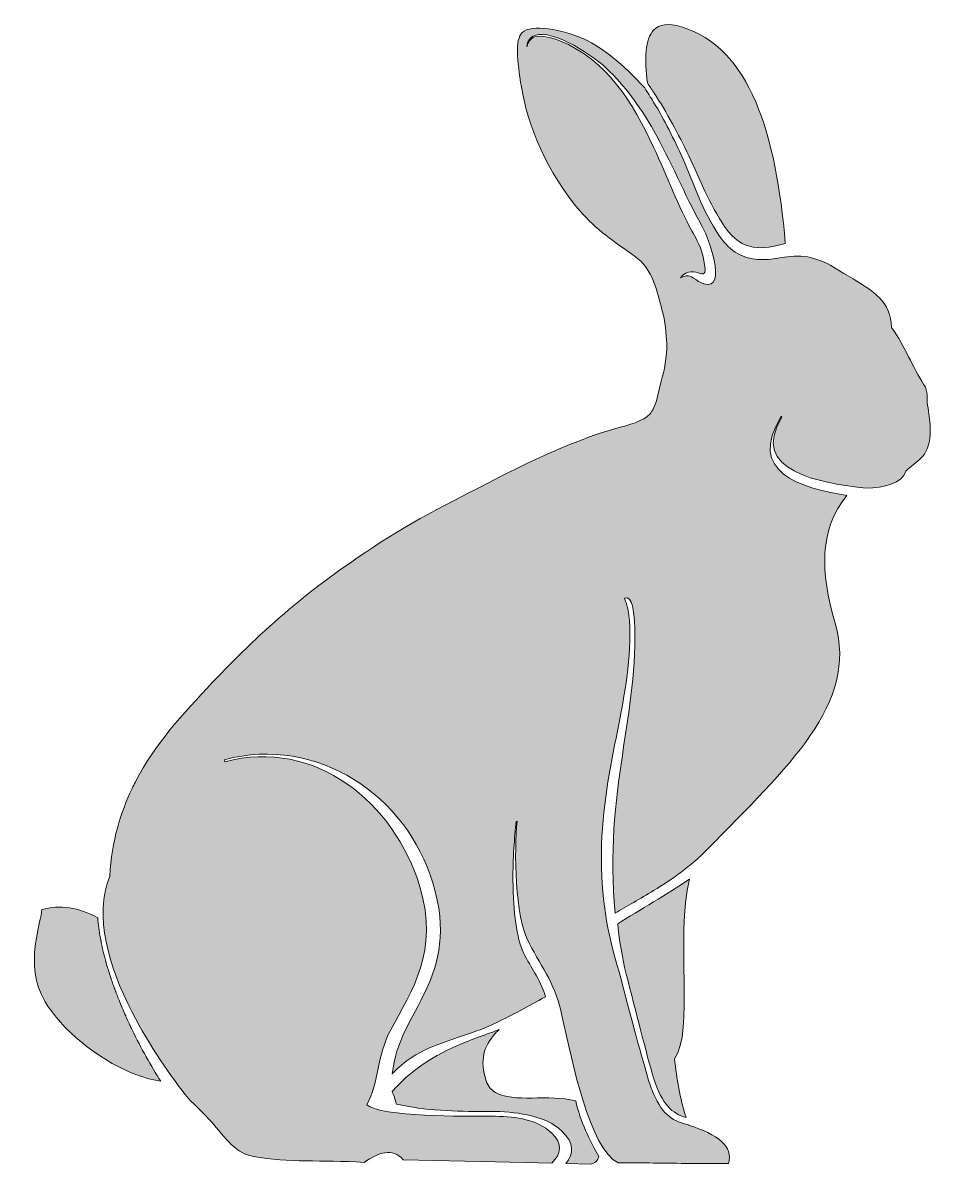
# Model space of a CAD drawing. Header units: inches. Extents: x -2 to 737, y -1000 to -384.
# Drawn here: x 559.3 to 631.1, y -894.9 to -804.5 of the extents above; entities that cross this region are included whole.
import ezdxf

# ---------------------------------------------------------------- set-up
doc = ezdxf.new("R2010")
doc.units = ezdxf.units.IN
doc.header["$MEASUREMENT"] = 0
doc.layers.add('Layer 1', color=7, linetype='Continuous')

# ---------------------------------------------------------------- blocks, each defined once
blk = doc.blocks.new('block 24')
at = {"layer": 'Layer 1', "true_color": 0x231f20}
h = blk.add_hatch(color=179, dxfattribs=at)
h.dxf.hatch_style = 2
edge = h.paths.add_edge_path()
edge.add_spline(control_points=[(630.921, -834.817), (630.822, -834.311), (631.017, -833.741), (630.646, -833.19), (629.708, -831.787), (629.19, -830.196), (628.082, -828.654), (628.009, -826.631), (626.713, -825.804), (624.677, -824.601), (623.664, -824.003), (622.923, -823.447), (621.744, -823.142), (620.167, -822.735), (619.017, -823.382), (617.475, -823.274), (616.382, -823.198), (615.35, -822.717), (614.458, -821.425), (613.09, -819.44), (612.419, -817.271), (611.538, -815.288), (610.856, -813.75), (610.12, -812.274), (609.234, -810.811), (609.01, -810.438), (608.775, -810.066), (608.529, -809.695), (606.775, -807.769), (605.206, -806.518), (603.769, -805.845), (602.04, -805.035), (599.5, -804.648), (598.841, -805.301), (598.23, -805.906), (598.432, -807.525), (598.769, -809.613), (599.262, -812.681), (600.815, -816.434), (603.429, -819.461), (604.618, -820.837), (606.203, -821.957), (607.696, -822.981), (608.47, -823.511), (608.922, -824.238), (609.234, -825.011), (609.534, -825.754), (609.704, -826.54), (609.899, -827.237), (610.172, -828.216), (610.243, -829.13), (610.277, -829.939), (610.321, -830.978), (610.059, -832.101), (609.843, -832.901), (609.662, -833.574), (609.526, -834.42), (609.234, -835.045), (609.154, -835.217), (609.064, -835.373), (608.955, -835.503), (608.454, -836.109), (607.163, -836.403), (606.398, -836.612), (604.214, -837.209), (601.201, -838.36), (596.904, -840.569), (596.904, -840.569), (596.713, -840.667), (596.713, -840.667), (593.208, -842.467), (589.463, -844.341), (586.534, -846.409), (581.807, -849.477), (577.857, -852.994), (574.294, -856.781), (571.913, -859.313), (569.744, -861.628), (568.208, -864.629), (568.118, -864.804), (568.03, -864.981), (567.944, -865.162), (567.023, -867.088), (566.333, -869.293), (566.181, -872.097), (564.897, -875.227), (566.085, -879.246), (567.944, -882.874), (569.309, -885.537), (571.034, -887.989), (572.406, -889.718), (572.931, -890.23), (573.466, -890.755), (573.969, -891.282), (575.178, -892.548), (575.891, -893.981), (577.567, -894.294), (580.385, -894.82), (582.862, -894.55), (586.324, -894.765), (587.455, -893.981), (588.531, -893.581), (589.412, -894.555), (589.412, -894.555), (596.713, -894.728), (596.713, -894.728), (596.713, -894.728), (601.178, -894.833), (601.178, -894.833), (601.916, -894.076), (602.08, -893.307), (601.14, -892.422), (600.03, -891.376), (598.387, -891.145), (596.713, -891.113), (596.483, -891.108), (596.256, -891.108), (596.029, -891.109), (594.496, -891.118), (587.589, -891.158), (586.528, -890.211), (587.503, -888.392), (587.314, -886.31), (588.418, -884.266), (590.094, -881.161), (592.268, -878.072), (590.728, -872.945), (588.726, -866.287), (582.458, -861.134), (575.276, -863.05), (575.276, -863.05), (575.245, -862.881), (575.245, -862.881), (582.632, -860.909), (589.7, -865.782), (591.76, -872.634), (594.04, -880.211), (589.041, -882.721), (588.542, -887.747), (590.466, -885.712), (592.584, -885.328), (595.228, -884.359), (595.767, -884.156), (596.256, -883.948), (596.713, -883.737), (598.127, -883.085), (599.248, -882.396), (600.687, -881.663), (600.152, -880.057), (599.556, -879.44), (598.937, -878.162), (598.375, -877), (598.14, -874.986), (598.102, -872.434), (598.077, -870.726), (598.226, -868.993), (598.346, -867.784), (598.346, -867.784), (598.425, -867.754), (598.425, -867.754), (598.195, -870.058), (598.228, -875.257), (599.372, -877.408), (600.421, -879.381), (601.608, -880.945), (601.971, -883.131), (602.8, -886.767), (604.146, -893.638), (606.427, -894.81), (607.39, -894.803), (608.319, -894.807), (609.234, -894.815), (611.198, -894.834), (613.101, -894.871), (615.169, -894.855), (615.564, -893.504), (614.338, -892.54), (612.01, -891.818), (612.01, -891.818), (611.999, -891.787), (611.999, -891.787), (610.862, -891.543), (609.971, -891.053), (609.234, -889.342), (609.066, -888.953), (608.907, -888.501), (608.754, -887.972), (608.2, -886.067), (607.254, -882.636), (606.517, -879.69), (605.516, -876.521), (605.068, -873.643), (605.105, -870.248), (605.179, -863.239), (607.669, -857.689), (607.329, -851.893), (607.293, -851.301), (607.166, -850.783), (606.994, -850.253), (606.994, -850.253), (606.941, -850.085), (606.941, -850.085), (607.606, -849.863), (607.682, -851.368), (607.711, -851.87), (608.131, -859.011), (605.265, -865.461), (606.194, -875.037), (607.124, -874.478), (608.17, -873.899), (609.234, -873.244), (610.694, -872.349), (612.192, -871.312), (613.485, -869.986), (619.871, -863.442), (625.475, -858.458), (623.61, -852.082), (622.409, -847.973), (622.359, -844.653), (624.539, -841.955), (620.813, -841.347), (616.6, -840.143), (619.349, -835.692), (619.349, -835.692), (619.397, -835.769), (619.397, -835.769), (616.757, -840.045), (622.389, -840.964), (626.079, -841.393), (627.428, -841.36), (628.972, -840.988), (629.199, -840.043), (629.943, -839.256), (631.038, -839.053), (631.137, -837.102), (631.137, -837.102), (631.137, -836.487), (631.137, -836.487), (631.114, -836.018), (631.047, -835.468), (630.921, -834.817)], knot_values=[0, 0, 0, 0, 1, 1, 1, 2, 2, 2, 3, 3, 3, 4, 4, 4, 5, 5, 5, 6, 6, 6, 7, 7, 7, 8, 8, 8, 9, 9, 9, 10, 10, 10, 11, 11, 11, 12, 12, 12, 13, 13, 13, 14, 14, 14, 15, 15, 15, 16, 16, 16, 17, 17, 17, 18, 18, 18, 19, 19, 19, 20, 20, 20, 21, 21, 21, 22, 22, 22, 23, 23, 23, 24, 24, 24, 25, 25, 25, 26, 26, 26, 27, 27, 27, 28, 28, 28, 29, 29, 29, 30, 30, 30, 31, 31, 31, 32, 32, 32, 33, 33, 33, 34, 34, 34, 35, 35, 35, 36, 36, 36, 37, 37, 37, 38, 38, 38, 39, 39, 39, 40, 40, 40, 41, 41, 41, 42, 42, 42, 43, 43, 43, 44, 44, 44, 45, 45, 45, 46, 46, 46, 47, 47, 47, 48, 48, 48, 49, 49, 49, 50, 50, 50, 51, 51, 51, 52, 52, 52, 53, 53, 53, 54, 54, 54, 55, 55, 55, 56, 56, 56, 57, 57, 57, 58, 58, 58, 59, 59, 59, 60, 60, 60, 61, 61, 61, 62, 62, 62, 63, 63, 63, 64, 64, 64, 65, 65, 65, 66, 66, 66, 67, 67, 67, 68, 68, 68, 69, 69, 69, 70, 70, 70, 71, 71, 71, 72, 72, 72, 73, 73, 73, 74, 74, 74, 75, 75, 75, 76, 76, 76, 77, 77, 77, 78, 78, 78, 79, 79, 79, 80, 80, 80, 80], degree=3, periodic=1)
edge = h.paths.add_edge_path()
edge.add_spline(control_points=[(612.803, -825.01), (612.092, -824.612), (612.138, -824.405), (611.366, -824.73), (612.484, -823.3), (613.789, -825.779), (613.149, -823.068), (612.904, -822.029), (612.478, -821.403), (612.291, -821.062), (611.213, -819.099), (610.314, -816.71), (609.234, -814.384), (607.594, -810.855), (605.54, -807.474), (601.807, -805.963), (601.354, -805.78), (600.313, -805.49), (599.816, -805.654), (599.523, -805.75), (599.25, -806.132), (599.231, -806.39), (599.231, -806.39), (599.191, -806.405), (599.191, -806.405), (599.223, -806.013), (599.451, -805.684), (599.827, -805.544), (601.287, -804.996), (604.606, -807.221), (605.756, -808.382), (607.241, -809.882), (608.321, -811.444), (609.234, -813.052), (610.619, -815.491), (611.626, -818.04), (613.09, -820.662), (613.753, -821.851), (615.217, -826.358), (612.803, -825.01)], knot_values=[0, 0, 0, 0, 1, 1, 1, 2, 2, 2, 3, 3, 3, 4, 4, 4, 5, 5, 5, 6, 6, 6, 7, 7, 7, 8, 8, 8, 9, 9, 9, 10, 10, 10, 11, 11, 11, 12, 12, 12, 13, 13, 13, 13], degree=3, periodic=1)
h = blk.add_hatch(color=179, dxfattribs=at)
h.dxf.hatch_style = 2
edge = h.paths.add_edge_path()
edge.add_spline(control_points=[(609.234, -810.03), (610.325, -811.7), (611.181, -813.333), (612.016, -815.071), (612.876, -816.856), (613.615, -818.874), (614.903, -820.738), (616.246, -822.686), (617.92, -822.528), (619.661, -822.007), (618.946, -813.343), (616.873, -806.494), (611.448, -804.862), (610.382, -804.541), (609.675, -804.665), (609.234, -805.123), (608.546, -805.84), (608.506, -807.373), (608.747, -809.302), (608.915, -809.546), (609.077, -809.788), (609.234, -810.03)], knot_values=[0, 0, 0, 0, 1, 1, 1, 2, 2, 2, 3, 3, 3, 4, 4, 4, 5, 5, 5, 6, 6, 6, 7, 7, 7, 7], degree=3, periodic=1)
h = blk.add_hatch(color=179, dxfattribs=at)
h.dxf.hatch_style = 2
edge = h.paths.add_edge_path()
edge.add_spline(control_points=[(609.234, -874.143), (608.242, -874.753), (607.275, -875.333), (606.396, -875.874), (606.475, -877.027), (606.717, -878.141), (606.924, -879.333), (607.673, -882.166), (608.535, -885.684), (609.123, -887.707), (609.159, -887.835), (609.198, -887.958), (609.234, -888.076), (609.914, -890.209), (610.715, -890.894), (611.804, -891.216), (611.307, -889.662), (611.084, -888.108), (610.887, -886.555), (612.469, -884.397), (610.954, -877.025), (612.071, -872.342), (611.139, -872.965), (610.174, -873.567), (609.234, -874.143)], knot_values=[0, 0, 0, 0, 1, 1, 1, 2, 2, 2, 3, 3, 3, 4, 4, 4, 5, 5, 5, 6, 6, 6, 7, 7, 7, 8, 8, 8, 8], degree=3, periodic=1)
h = blk.add_hatch(color=179, dxfattribs=at)
h.dxf.hatch_style = 2
edge = h.paths.add_edge_path()
edge.add_spline(control_points=[(567.765, -883.891), (567.765, -883.891), (567.763, -883.888), (567.763, -883.888), (567.763, -883.888), (567.728, -883.815), (567.728, -883.815), (567.728, -883.815), (567.709, -883.774), (567.709, -883.774), (567.709, -883.774), (567.658, -883.661), (567.658, -883.661), (567.658, -883.661), (567.633, -883.607), (567.633, -883.607), (567.633, -883.607), (567.604, -883.548), (567.604, -883.548), (567.604, -883.548), (567.585, -883.505), (567.585, -883.505), (567.585, -883.505), (567.501, -883.32), (567.501, -883.32), (567.501, -883.32), (567.451, -883.205), (567.451, -883.205), (567.451, -883.205), (567.444, -883.191), (567.444, -883.191), (567.444, -883.191), (567.436, -883.172), (567.436, -883.172), (567.436, -883.172), (567.377, -883.041), (567.377, -883.041), (567.216, -882.674), (567.06, -882.303), (566.911, -881.931), (566.911, -881.931), (566.907, -881.921), (566.907, -881.921), (566.907, -881.921), (566.821, -881.708), (566.821, -881.708), (566.821, -881.708), (566.817, -881.696), (566.817, -881.696), (566.76, -881.547), (566.7, -881.397), (566.645, -881.247), (566.645, -881.247), (566.637, -881.228), (566.637, -881.228), (566.637, -881.228), (566.593, -881.11), (566.593, -881.11), (566.551, -880.993), (566.507, -880.877), (566.465, -880.759), (566.465, -880.759), (566.463, -880.755), (566.463, -880.755), (566.414, -880.614), (566.364, -880.473), (566.316, -880.331), (566.316, -880.331), (566.284, -880.235), (566.284, -880.235), (566.284, -880.235), (566.274, -880.206), (566.274, -880.206), (566.274, -880.206), (566.261, -880.17), (566.261, -880.17), (566.261, -880.17), (566.223, -880.052), (566.223, -880.052), (566.223, -880.052), (566.221, -880.045), (566.221, -880.045), (566.221, -880.045), (566.15, -879.831), (566.15, -879.831), (566.15, -879.831), (566.144, -879.812), (566.144, -879.812), (566.108, -879.696), (566.072, -879.58), (566.037, -879.465), (566.037, -879.465), (566.001, -879.348), (566.001, -879.348), (566.001, -879.348), (566.001, -879.347), (566.001, -879.347), (565.967, -879.232), (565.932, -879.116), (565.9, -879.001), (565.9, -879.001), (565.898, -878.996), (565.898, -878.996), (565.898, -878.996), (565.877, -878.92), (565.877, -878.92), (565.877, -878.92), (565.865, -878.879), (565.865, -878.879), (565.865, -878.879), (565.863, -878.869), (565.863, -878.869), (565.823, -878.725), (565.785, -878.582), (565.747, -878.439), (565.747, -878.439), (565.73, -878.364), (565.73, -878.364), (565.697, -878.239), (565.667, -878.113), (565.636, -877.988), (565.636, -877.988), (565.621, -877.924), (565.621, -877.924), (565.594, -877.807), (565.569, -877.691), (565.544, -877.574), (565.544, -877.574), (565.518, -877.45), (565.518, -877.45), (565.518, -877.45), (565.516, -877.44), (565.516, -877.44), (565.516, -877.44), (565.502, -877.374), (565.502, -877.374), (565.502, -877.374), (565.479, -877.261), (565.479, -877.261), (565.479, -877.261), (565.474, -877.232), (565.474, -877.232), (565.474, -877.232), (565.458, -877.147), (565.458, -877.147), (565.458, -877.147), (565.435, -877.033), (565.435, -877.033), (565.435, -877.033), (565.435, -877.025), (565.435, -877.025), (565.435, -877.025), (565.428, -876.992), (565.428, -876.992), (565.33, -876.451), (565.26, -875.921), (565.221, -875.405), (563.727, -874.566), (562.201, -874.351), (560.783, -874.743), (560.819, -875.675), (559.289, -879.098), (561.048, -882.04), (562.338, -884.2), (565.13, -886.542), (567.944, -887.691), (568.709, -888.003), (569.475, -888.228), (570.212, -888.336), (569.446, -887.144), (568.661, -885.752), (567.944, -884.267), (567.883, -884.142), (567.824, -884.017), (567.765, -883.891)], knot_values=[0, 0, 0, 0, 1, 1, 1, 2, 2, 2, 3, 3, 3, 4, 4, 4, 5, 5, 5, 6, 6, 6, 7, 7, 7, 8, 8, 8, 9, 9, 9, 10, 10, 10, 11, 11, 11, 12, 12, 12, 13, 13, 13, 14, 14, 14, 15, 15, 15, 16, 16, 16, 17, 17, 17, 18, 18, 18, 19, 19, 19, 20, 20, 20, 21, 21, 21, 22, 22, 22, 23, 23, 23, 24, 24, 24, 25, 25, 25, 26, 26, 26, 27, 27, 27, 28, 28, 28, 29, 29, 29, 30, 30, 30, 31, 31, 31, 32, 32, 32, 33, 33, 33, 34, 34, 34, 35, 35, 35, 36, 36, 36, 37, 37, 37, 38, 38, 38, 39, 39, 39, 40, 40, 40, 41, 41, 41, 42, 42, 42, 43, 43, 43, 44, 44, 44, 45, 45, 45, 46, 46, 46, 47, 47, 47, 48, 48, 48, 49, 49, 49, 50, 50, 50, 51, 51, 51, 52, 52, 52, 53, 53, 53, 54, 54, 54, 55, 55, 55, 56, 56, 56, 57, 57, 57, 58, 58, 58, 58], degree=3, periodic=1)
h = blk.add_hatch(color=179, dxfattribs=at)
h.dxf.hatch_style = 2
edge = h.paths.add_edge_path()
edge.add_spline(control_points=[(596.713, -889.229), (596.38, -889.026), (596.128, -888.734), (595.985, -888.309), (595.442, -886.696), (595.788, -885.528), (596.713, -884.539), (596.804, -884.44), (596.902, -884.345), (597.005, -884.25), (597.005, -884.25), (596.713, -884.358), (596.713, -884.358), (596.281, -884.517), (595.849, -884.673), (595.415, -884.832), (592.733, -885.814), (590.378, -887.016), (588.527, -889.162), (588.651, -889.409), (588.768, -889.737), (588.875, -890.144), (591.12, -890.667), (593.604, -890.749), (595.891, -890.728), (596.157, -890.725), (596.432, -890.727), (596.713, -890.733), (598.602, -890.785), (600.727, -891.105), (601.933, -892.255), (602.965, -893.238), (602.951, -894.058), (602.283, -894.86), (602.283, -894.86), (604.22, -894.906), (604.22, -894.906), (604.606, -894.851), (604.83, -894.583), (604.898, -894.286), (604.212, -893.108), (603.408, -891.436), (603.072, -889.9), (600.947, -889.323), (598.115, -890.081), (596.713, -889.229)], knot_values=[0, 0, 0, 0, 1, 1, 1, 2, 2, 2, 3, 3, 3, 4, 4, 4, 5, 5, 5, 6, 6, 6, 7, 7, 7, 8, 8, 8, 9, 9, 9, 10, 10, 10, 11, 11, 11, 12, 12, 12, 13, 13, 13, 14, 14, 14, 15, 15, 15, 15], degree=3, periodic=1)
at = {"layer": 'Layer 1', "lineweight": 0}
for points, knots in [([(630.921, -834.817), (630.822, -834.311), (631.017, -833.741), (630.646, -833.19), (629.708, -831.787), (629.19, -830.196), (628.082, -828.654), (628.009, -826.631), (626.713, -825.804), (624.677, -824.601), (623.664, -824.003), (622.923, -823.447), (621.744, -823.142), (620.167, -822.735), (619.017, -823.382), (617.475, -823.274), (616.382, -823.198), (615.35, -822.717), (614.458, -821.425), (613.09, -819.44), (612.419, -817.271), (611.538, -815.288), (610.856, -813.75), (610.12, -812.274), (609.234, -810.811), (609.01, -810.438), (608.775, -810.066), (608.529, -809.695), (606.775, -807.769), (605.206, -806.518), (603.769, -805.845), (602.04, -805.035), (599.5, -804.648), (598.841, -805.301), (598.23, -805.906), (598.432, -807.525), (598.769, -809.613), (599.262, -812.681), (600.815, -816.434), (603.429, -819.461), (604.618, -820.837), (606.203, -821.957), (607.696, -822.981), (608.47, -823.511), (608.922, -824.238), (609.234, -825.011), (609.534, -825.754), (609.704, -826.54), (609.899, -827.237), (610.172, -828.216), (610.243, -829.13), (610.277, -829.939), (610.321, -830.978), (610.059, -832.101), (609.843, -832.901), (609.662, -833.574), (609.526, -834.42), (609.234, -835.045), (609.154, -835.217), (609.064, -835.373), (608.955, -835.503), (608.454, -836.109), (607.163, -836.403), (606.398, -836.612), (604.214, -837.209), (601.201, -838.36), (596.904, -840.569), (596.904, -840.569), (596.713, -840.667), (596.713, -840.667), (593.208, -842.467), (589.463, -844.341), (586.534, -846.409), (581.807, -849.477), (577.857, -852.994), (574.294, -856.781), (571.913, -859.313), (569.744, -861.628), (568.208, -864.629), (568.118, -864.804), (568.03, -864.981), (567.944, -865.162), (567.023, -867.088), (566.333, -869.293), (566.181, -872.097), (564.897, -875.227), (566.085, -879.246), (567.944, -882.874), (569.309, -885.537), (571.034, -887.989), (572.406, -889.718), (572.931, -890.23), (573.466, -890.755), (573.969, -891.282), (575.178, -892.548), (575.891, -893.981), (577.567, -894.294), (580.385, -894.82), (582.862, -894.55), (586.324, -894.765), (587.455, -893.981), (588.531, -893.581), (589.412, -894.555), (589.412, -894.555), (596.713, -894.728), (596.713, -894.728), (596.713, -894.728), (601.178, -894.833), (601.178, -894.833), (601.916, -894.076), (602.08, -893.307), (601.14, -892.422), (600.03, -891.376), (598.387, -891.145), (596.713, -891.113), (596.483, -891.108), (596.256, -891.108), (596.029, -891.109), (594.496, -891.118), (587.589, -891.158), (586.528, -890.211), (587.503, -888.392), (587.314, -886.31), (588.418, -884.266), (590.094, -881.161), (592.268, -878.072), (590.728, -872.945), (588.726, -866.287), (582.458, -861.134), (575.276, -863.05), (575.276, -863.05), (575.245, -862.881), (575.245, -862.881), (582.632, -860.909), (589.7, -865.782), (591.76, -872.634), (594.04, -880.211), (589.041, -882.721), (588.542, -887.747), (590.466, -885.712), (592.584, -885.328), (595.228, -884.359), (595.767, -884.156), (596.256, -883.948), (596.713, -883.737), (598.127, -883.085), (599.248, -882.396), (600.687, -881.663), (600.152, -880.057), (599.556, -879.44), (598.937, -878.162), (598.375, -877), (598.14, -874.986), (598.102, -872.434), (598.077, -870.726), (598.226, -868.993), (598.346, -867.784), (598.346, -867.784), (598.425, -867.754), (598.425, -867.754), (598.195, -870.058), (598.228, -875.257), (599.372, -877.408), (600.421, -879.381), (601.608, -880.945), (601.971, -883.131), (602.8, -886.767), (604.146, -893.638), (606.427, -894.81), (607.39, -894.803), (608.319, -894.807), (609.234, -894.815), (611.198, -894.834), (613.101, -894.871), (615.169, -894.855), (615.564, -893.504), (614.338, -892.54), (612.01, -891.818), (612.01, -891.818), (611.999, -891.787), (611.999, -891.787), (610.862, -891.543), (609.971, -891.053), (609.234, -889.342), (609.066, -888.953), (608.907, -888.501), (608.754, -887.972), (608.2, -886.067), (607.254, -882.636), (606.517, -879.69), (605.516, -876.521), (605.068, -873.643), (605.105, -870.248), (605.179, -863.239), (607.669, -857.689), (607.329, -851.893), (607.293, -851.301), (607.166, -850.783), (606.994, -850.253), (606.994, -850.253), (606.941, -850.085), (606.941, -850.085), (607.606, -849.863), (607.682, -851.368), (607.711, -851.87), (608.131, -859.011), (605.265, -865.461), (606.194, -875.037), (607.124, -874.478), (608.17, -873.899), (609.234, -873.244), (610.694, -872.349), (612.192, -871.312), (613.485, -869.986), (619.871, -863.442), (625.475, -858.458), (623.61, -852.082), (622.409, -847.973), (622.359, -844.653), (624.539, -841.955), (620.813, -841.347), (616.6, -840.143), (619.349, -835.692), (619.349, -835.692), (619.397, -835.769), (619.397, -835.769), (616.757, -840.045), (622.389, -840.964), (626.079, -841.393), (627.428, -841.36), (628.972, -840.988), (629.199, -840.043), (629.943, -839.256), (631.038, -839.053), (631.137, -837.102), (631.137, -837.102), (631.137, -836.487), (631.137, -836.487), (631.114, -836.018), (631.047, -835.468), (630.921, -834.817)], [0, 0, 0, 0, 1, 1, 1, 2, 2, 2, 3, 3, 3, 4, 4, 4, 5, 5, 5, 6, 6, 6, 7, 7, 7, 8, 8, 8, 9, 9, 9, 10, 10, 10, 11, 11, 11, 12, 12, 12, 13, 13, 13, 14, 14, 14, 15, 15, 15, 16, 16, 16, 17, 17, 17, 18, 18, 18, 19, 19, 19, 20, 20, 20, 21, 21, 21, 22, 22, 22, 23, 23, 23, 24, 24, 24, 25, 25, 25, 26, 26, 26, 27, 27, 27, 28, 28, 28, 29, 29, 29, 30, 30, 30, 31, 31, 31, 32, 32, 32, 33, 33, 33, 34, 34, 34, 35, 35, 35, 36, 36, 36, 37, 37, 37, 38, 38, 38, 39, 39, 39, 40, 40, 40, 41, 41, 41, 42, 42, 42, 43, 43, 43, 44, 44, 44, 45, 45, 45, 46, 46, 46, 47, 47, 47, 48, 48, 48, 49, 49, 49, 50, 50, 50, 51, 51, 51, 52, 52, 52, 53, 53, 53, 54, 54, 54, 55, 55, 55, 56, 56, 56, 57, 57, 57, 58, 58, 58, 59, 59, 59, 60, 60, 60, 61, 61, 61, 62, 62, 62, 63, 63, 63, 64, 64, 64, 65, 65, 65, 66, 66, 66, 67, 67, 67, 68, 68, 68, 69, 69, 69, 70, 70, 70, 71, 71, 71, 72, 72, 72, 73, 73, 73, 74, 74, 74, 75, 75, 75, 76, 76, 76, 77, 77, 77, 78, 78, 78, 79, 79, 79, 80, 80, 80, 80]), ([(612.803, -825.01), (612.092, -824.612), (612.138, -824.405), (611.366, -824.73), (612.484, -823.3), (613.789, -825.779), (613.149, -823.068), (612.904, -822.029), (612.478, -821.403), (612.291, -821.062), (611.213, -819.099), (610.314, -816.71), (609.234, -814.384), (607.594, -810.855), (605.54, -807.474), (601.807, -805.963), (601.354, -805.78), (600.313, -805.49), (599.816, -805.654), (599.523, -805.75), (599.25, -806.132), (599.231, -806.39), (599.231, -806.39), (599.191, -806.405), (599.191, -806.405), (599.223, -806.013), (599.451, -805.684), (599.827, -805.544), (601.287, -804.996), (604.606, -807.221), (605.756, -808.382), (607.241, -809.882), (608.321, -811.444), (609.234, -813.052), (610.619, -815.491), (611.626, -818.04), (613.09, -820.662), (613.753, -821.851), (615.217, -826.358), (612.803, -825.01)], [0, 0, 0, 0, 1, 1, 1, 2, 2, 2, 3, 3, 3, 4, 4, 4, 5, 5, 5, 6, 6, 6, 7, 7, 7, 8, 8, 8, 9, 9, 9, 10, 10, 10, 11, 11, 11, 12, 12, 12, 13, 13, 13, 13]), ([(609.234, -810.03), (610.325, -811.7), (611.181, -813.333), (612.016, -815.071), (612.876, -816.856), (613.615, -818.874), (614.903, -820.738), (616.246, -822.686), (617.92, -822.528), (619.661, -822.007), (618.946, -813.343), (616.873, -806.494), (611.448, -804.862), (610.382, -804.541), (609.675, -804.665), (609.234, -805.123), (608.546, -805.84), (608.506, -807.373), (608.747, -809.302), (608.915, -809.546), (609.077, -809.788), (609.234, -810.03)], [0, 0, 0, 0, 1, 1, 1, 2, 2, 2, 3, 3, 3, 4, 4, 4, 5, 5, 5, 6, 6, 6, 7, 7, 7, 7]), ([(609.234, -874.143), (608.242, -874.753), (607.275, -875.333), (606.396, -875.874), (606.475, -877.027), (606.717, -878.141), (606.924, -879.333), (607.673, -882.166), (608.535, -885.684), (609.123, -887.707), (609.159, -887.835), (609.198, -887.958), (609.234, -888.076), (609.914, -890.209), (610.715, -890.894), (611.804, -891.216), (611.307, -889.662), (611.084, -888.108), (610.887, -886.555), (612.469, -884.397), (610.954, -877.025), (612.071, -872.342), (611.139, -872.965), (610.174, -873.567), (609.234, -874.143)], [0, 0, 0, 0, 1, 1, 1, 2, 2, 2, 3, 3, 3, 4, 4, 4, 5, 5, 5, 6, 6, 6, 7, 7, 7, 8, 8, 8, 8]), ([(567.765, -883.891), (567.765, -883.891), (567.763, -883.888), (567.763, -883.888), (567.763, -883.888), (567.728, -883.815), (567.728, -883.815), (567.728, -883.815), (567.709, -883.774), (567.709, -883.774), (567.709, -883.774), (567.658, -883.661), (567.658, -883.661), (567.658, -883.661), (567.633, -883.607), (567.633, -883.607), (567.633, -883.607), (567.604, -883.548), (567.604, -883.548), (567.604, -883.548), (567.585, -883.505), (567.585, -883.505), (567.585, -883.505), (567.501, -883.32), (567.501, -883.32), (567.501, -883.32), (567.451, -883.205), (567.451, -883.205), (567.451, -883.205), (567.444, -883.191), (567.444, -883.191), (567.444, -883.191), (567.436, -883.172), (567.436, -883.172), (567.436, -883.172), (567.377, -883.041), (567.377, -883.041), (567.216, -882.674), (567.06, -882.303), (566.911, -881.931), (566.911, -881.931), (566.907, -881.921), (566.907, -881.921), (566.907, -881.921), (566.821, -881.708), (566.821, -881.708), (566.821, -881.708), (566.817, -881.696), (566.817, -881.696), (566.76, -881.547), (566.7, -881.397), (566.645, -881.247), (566.645, -881.247), (566.637, -881.228), (566.637, -881.228), (566.637, -881.228), (566.593, -881.11), (566.593, -881.11), (566.551, -880.993), (566.507, -880.877), (566.465, -880.759), (566.465, -880.759), (566.463, -880.755), (566.463, -880.755), (566.414, -880.614), (566.364, -880.473), (566.316, -880.331), (566.316, -880.331), (566.284, -880.235), (566.284, -880.235), (566.284, -880.235), (566.274, -880.206), (566.274, -880.206), (566.274, -880.206), (566.261, -880.17), (566.261, -880.17), (566.261, -880.17), (566.223, -880.052), (566.223, -880.052), (566.223, -880.052), (566.221, -880.045), (566.221, -880.045), (566.221, -880.045), (566.15, -879.831), (566.15, -879.831), (566.15, -879.831), (566.144, -879.812), (566.144, -879.812), (566.108, -879.696), (566.072, -879.58), (566.037, -879.465), (566.037, -879.465), (566.001, -879.348), (566.001, -879.348), (566.001, -879.348), (566.001, -879.347), (566.001, -879.347), (565.967, -879.232), (565.932, -879.116), (565.9, -879.001), (565.9, -879.001), (565.898, -878.996), (565.898, -878.996), (565.898, -878.996), (565.877, -878.92), (565.877, -878.92), (565.877, -878.92), (565.865, -878.879), (565.865, -878.879), (565.865, -878.879), (565.863, -878.869), (565.863, -878.869), (565.823, -878.725), (565.785, -878.582), (565.747, -878.439), (565.747, -878.439), (565.73, -878.364), (565.73, -878.364), (565.697, -878.239), (565.667, -878.113), (565.636, -877.988), (565.636, -877.988), (565.621, -877.924), (565.621, -877.924), (565.594, -877.807), (565.569, -877.691), (565.544, -877.574), (565.544, -877.574), (565.518, -877.45), (565.518, -877.45), (565.518, -877.45), (565.516, -877.44), (565.516, -877.44), (565.516, -877.44), (565.502, -877.374), (565.502, -877.374), (565.502, -877.374), (565.479, -877.261), (565.479, -877.261), (565.479, -877.261), (565.474, -877.232), (565.474, -877.232), (565.474, -877.232), (565.458, -877.147), (565.458, -877.147), (565.458, -877.147), (565.435, -877.033), (565.435, -877.033), (565.435, -877.033), (565.435, -877.025), (565.435, -877.025), (565.435, -877.025), (565.428, -876.992), (565.428, -876.992), (565.33, -876.451), (565.26, -875.921), (565.221, -875.405), (563.727, -874.566), (562.201, -874.351), (560.783, -874.743), (560.819, -875.675), (559.289, -879.098), (561.048, -882.04), (562.338, -884.2), (565.13, -886.542), (567.944, -887.691), (568.709, -888.003), (569.475, -888.228), (570.212, -888.336), (569.446, -887.144), (568.661, -885.752), (567.944, -884.267), (567.883, -884.142), (567.824, -884.017), (567.765, -883.891)], [0, 0, 0, 0, 1, 1, 1, 2, 2, 2, 3, 3, 3, 4, 4, 4, 5, 5, 5, 6, 6, 6, 7, 7, 7, 8, 8, 8, 9, 9, 9, 10, 10, 10, 11, 11, 11, 12, 12, 12, 13, 13, 13, 14, 14, 14, 15, 15, 15, 16, 16, 16, 17, 17, 17, 18, 18, 18, 19, 19, 19, 20, 20, 20, 21, 21, 21, 22, 22, 22, 23, 23, 23, 24, 24, 24, 25, 25, 25, 26, 26, 26, 27, 27, 27, 28, 28, 28, 29, 29, 29, 30, 30, 30, 31, 31, 31, 32, 32, 32, 33, 33, 33, 34, 34, 34, 35, 35, 35, 36, 36, 36, 37, 37, 37, 38, 38, 38, 39, 39, 39, 40, 40, 40, 41, 41, 41, 42, 42, 42, 43, 43, 43, 44, 44, 44, 45, 45, 45, 46, 46, 46, 47, 47, 47, 48, 48, 48, 49, 49, 49, 50, 50, 50, 51, 51, 51, 52, 52, 52, 53, 53, 53, 54, 54, 54, 55, 55, 55, 56, 56, 56, 57, 57, 57, 58, 58, 58, 58]), ([(596.713, -889.229), (596.38, -889.026), (596.128, -888.734), (595.985, -888.309), (595.442, -886.696), (595.788, -885.528), (596.713, -884.539), (596.804, -884.44), (596.902, -884.345), (597.005, -884.25), (597.005, -884.25), (596.713, -884.358), (596.713, -884.358), (596.281, -884.517), (595.849, -884.673), (595.415, -884.832), (592.733, -885.814), (590.378, -887.016), (588.527, -889.162), (588.651, -889.409), (588.768, -889.737), (588.875, -890.144), (591.12, -890.667), (593.604, -890.749), (595.891, -890.728), (596.157, -890.725), (596.432, -890.727), (596.713, -890.733), (598.602, -890.785), (600.727, -891.105), (601.933, -892.255), (602.965, -893.238), (602.951, -894.058), (602.283, -894.86), (602.283, -894.86), (604.22, -894.906), (604.22, -894.906), (604.606, -894.851), (604.83, -894.583), (604.898, -894.286), (604.212, -893.108), (603.408, -891.436), (603.072, -889.9), (600.947, -889.323), (598.115, -890.081), (596.713, -889.229)], [0, 0, 0, 0, 1, 1, 1, 2, 2, 2, 3, 3, 3, 4, 4, 4, 5, 5, 5, 6, 6, 6, 7, 7, 7, 8, 8, 8, 9, 9, 9, 10, 10, 10, 11, 11, 11, 12, 12, 12, 13, 13, 13, 14, 14, 14, 15, 15, 15, 15])]:
    blk.add_open_spline(points, degree=3, knots=knots, dxfattribs=at)
blk = doc.blocks.new('block 22')
at = {"layer": 'Layer 1'}
blk.add_blockref('block 24', (0, 0), dxfattribs=at)

msp = doc.modelspace()

# ---------------------------------------------------------------- block references
at = {"layer": 'Layer 1'}
msp.add_blockref('block 22', (0, 0), dxfattribs=at)

doc.saveas('drawing.dxf')
